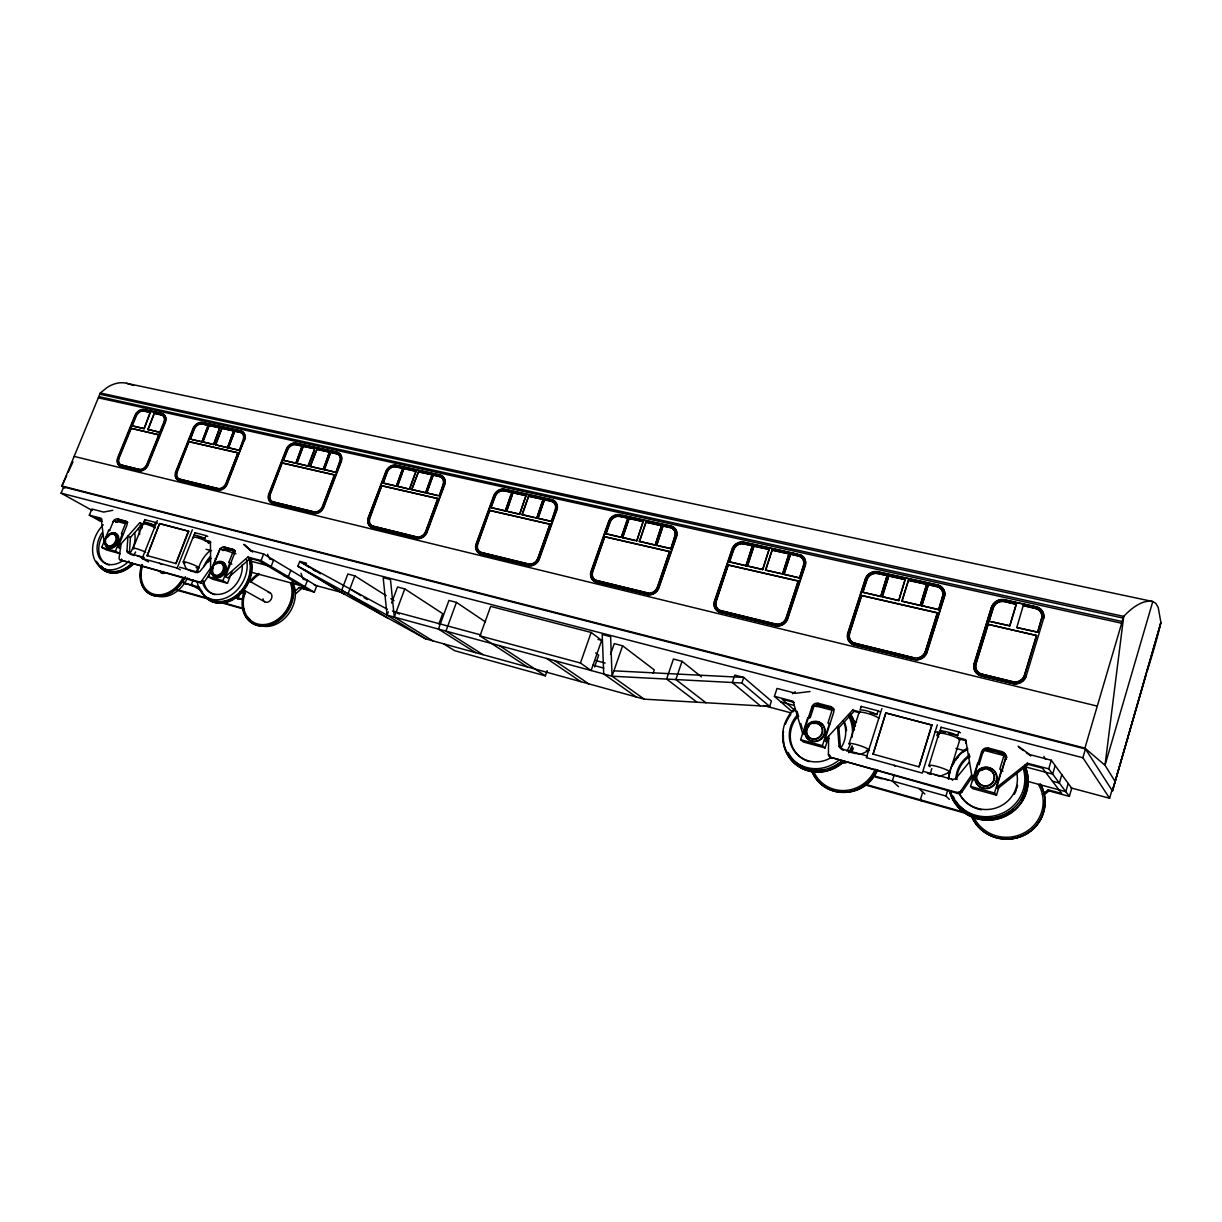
<?xml version="1.0" encoding="UTF-8"?>
<svg xmlns="http://www.w3.org/2000/svg" width="1222" height="1222" viewBox="0 0 1222 1222"><rect width="100%" height="100%" fill="white"/><g stroke="black" fill="none" stroke-linecap="round" stroke-linejoin="round"><path stroke-width="1.5" d="M973.292 779.101L972.788 776.138L961.897 792.1A3.483 3.376 -19.4 0 1 958.017 793.521L830.654 757.319A3.345 3.177 -45.6 0 1 828.409 754.28L828.669 736.072M144.242 557.507L128.661 553.23A3.941 2.963 -59.1 0 1 126.935 551.214L127.928 536.091L130.418 537.466L129.425 552.558A3.926 2.948 -59.1 0 0 130.342 554.162M121.131 543.759L119.099 557.721A2.658 2.001 -59.4 0 0 120.26 559.951L201.599 583.2A2.734 2.108 -59.2 0 0 204.273 581.978L211.07 572.217M1043.359 618.928L1043.649 617.645A11.135 10.25 -17.5 0 0 1037.111 606.952L1003.476 599.513A10.983 10.112 -20.6 0 0 991.882 606.081L973.812 664.585A10.998 10.295 -20.8 0 0 980.105 675.43L1013.97 683.862A11.135 10.418 -16.8 0 0 1025.808 677.309L1043.802 617.904A11.135 10.234 -17.5 0 0 1037.264 607.212L1003.644 599.788A10.983 10.112 -20.6 0 0 992.05 606.341M991.409 607.303L973.995 664.829A10.983 10.295 -20.8 0 0 980.288 675.659M915.079 659.59A10.708 9.99 -29.3 0 0 926.459 653.174L944.575 595.511A10.693 9.822 -27.4 0 0 938.542 585.17L876.648 571.499A10.463 9.547 -32.8 0 0 865.65 577.869L847.457 634.142A10.479 9.7 -35.6 0 0 853.124 644.513L915.278 659.834A10.708 9.99 -29.2 0 0 926.658 653.419L944.774 595.771A10.693 9.822 -27.4 0 0 938.725 585.445L937.305 584.819M1146.144 674.758L1112.417 790.909L1160.9 622.456L1158.242 607.594L1155.859 603.393L1152.789 601.53L126.523 383.265A98.524 45.581 -82.6 0 0 106.925 387.649L100.326 392.98L61.925 485.989L64.781 488.174M847.686 634.401L865.863 578.143A10.463 9.547 -32.8 0 1 876.861 571.774L935.64 584.681M720.522 612.497L719.162 611.886A10.02 9.012 -45.2 0 1 714.137 602.034L732.39 548.098A9.99 8.89 -42.1 0 1 742.762 541.926L800.211 554.834A10.173 9.165 -38.8 0 1 805.558 564.671L787.35 619.86A10.204 9.287 -42 0 1 776.627 626.076L720.262 612.237L776.382 625.817A10.204 9.287 -42 0 0 787.105 619.615L805.329 564.396A10.173 9.165 -38.8 0 0 799.967 554.559M714.412 602.278L732.65 548.373A9.99 8.89 -42.1 0 1 736.973 543.653M240.092 598.811L242.46 599.33M596.489 582.283L648.164 594.61A9.791 8.63 -48.5 0 0 658.307 588.592L676.56 535.618A9.745 8.523 -45.6 0 0 671.795 526.254L618.79 514.538A9.593 8.264 -47.5 0 0 608.968 520.526L590.7 572.308A9.623 8.371 -50.1 0 0 595.16 581.703L648.47 594.854A9.791 8.63 -48.4 0 0 658.582 588.836L676.835 535.893A9.745 8.523 -45.6 0 0 672.085 526.529L621.967 515.379M591.005 572.553L609.259 520.786A9.593 8.264 -47.5 0 1 615.628 515.241M1112.417 790.909L1160.9 622.456A130.846 10.387 -69.8 0 1 1147.504 670.053L1147.061 671.611M1070.946 787.9L1109.607 798.256L1111.959 790.191L1085.472 748.979L63.651 486.952L61.1 493.138L92.307 510.49M476.213 549.35A9.272 7.775 -52.9 0 0 480.139 553.872L529.37 565.862A9.425 8.019 -51.9 0 0 538.963 560.012L557.201 509.162A9.379 7.928 -49.6 0 0 552.97 500.21L503.388 489.044A9.241 7.699 -50.7 0 0 494.07 494.849L475.847 544.63A9.287 7.775 -52.9 0 0 479.803 553.612L529.05 565.603A9.425 8.019 -51.9 0 0 538.642 559.768L556.881 508.887A9.379 7.928 -49.6 0 0 552.65 499.935M100.326 392.98L1123.705 616.392L1105.009 765.262L1084.922 748.108L1123.705 616.392A130.617 43.702 -72.6 0 1 1152.789 601.53L1105.009 765.262L1114.846 781.057M1109.607 798.256L1082.891 757.747L1085.472 748.979M1061.826 774.702L1059.352 783.042L1052.371 781.179M1068.211 783.455L1065.783 791.657L1027.778 781.408M1042.381 794.392L1048.171 789.824L1049.026 790.909L1069.342 796.408L1071.74 788.282L1051.287 760.252L1029.841 754.631L1018.079 746.153M1069.342 796.408L1048.736 768.852L1051.287 760.252M1055.182 765.598L1052.661 774.106L1025.426 766.866M476.183 544.89L494.391 495.124A9.226 7.699 -50.7 0 1 500.47 489.747M981.969 674.162L1012.901 681.677A9.272 8.691 -16.9 0 0 1024.357 675.338L1036.47 635.394L988.002 624.32L1036.623 635.654L1024.525 675.567A9.272 8.676 -16.8 0 1 1013.069 681.922L981.969 674.162A9.165 8.569 -20.8 0 1 975.859 663.668L993.119 607.746A9.15 8.432 -20.6 0 1 1004.347 601.392L1016.383 604.294L1009.754 625.939L990.92 621.647M1037.646 632.293L1041.572 618.576A9.272 8.539 -17.5 0 0 1035.233 608.235L1023.242 605.577L1016.78 627.543L1037.646 632.293L1041.572 618.576M999.199 786.22L996.495 795.186L972.651 788.618L970.543 786.418L977.646 763.154L979.082 764.773L983.466 750.201L1003.919 755.593L999.825 769.112L1002.941 771.174M996.495 795.186L994.494 793.002L1001.582 769.57M1048.171 789.824L1061.719 793.475L1042.473 768.18L1028.237 764.407L997.671 788.602L996.633 787.457L1005.523 758.068A5.484 5.27 -13.4 0 0 1001.811 751.591L988.354 748.047A5.453 5.239 -16.1 0 0 981.602 751.744L972.712 780.904L965.701 739.677L956.734 737.324M1002.3 769.723L1005.859 757.961L1003.919 755.593M965.594 743.22L966.327 740.822L959.148 738.928M1009.754 625.939L1016.215 604.019M417.328 538.398A9.089 7.454 -54 0 0 426.417 532.731L444.609 483.805A9.043 7.378 -52.1 0 0 440.852 475.236L394.981 465.093A8.905 7.179 -52.8 0 0 386.121 470.73L367.99 518.663A8.951 7.24 -54.6 0 0 371.503 527.247L416.717 538.505L372.741 527.782M416.366 538.245L417.68 538.658A9.089 7.454 -54 0 0 426.768 532.991L444.961 484.065A9.043 7.378 -52.1 0 0 441.188 475.511L395.332 465.368A8.905 7.164 -52.8 0 0 386.488 471.005L385.678 471.738M982.152 674.407A9.15 8.569 -20.8 0 1 976.042 663.913L988.186 624.579M1016.383 604.294L1004.515 601.667A9.15 8.417 -20.6 0 0 993.287 608.006L989.209 621.265L1009.586 625.679M948.837 733.322L957.681 735.644L958.827 731.886L941.154 727.273A10.906 1.833 17.3 0 0 940.696 727.625M949.83 772.167L959.713 740.043M949.311 799.341L945.935 796.041L947.569 790.695M937.32 724.799L922.32 773.068L866.322 757.671L881.902 708.546M936.877 735.659L938.022 731.932L938.633 737.11M928.934 765.568L938.863 733.567M945.293 732.406L939.993 731.016L941.154 727.273M922.732 792.055L920.334 799.83L921.464 800.868M930.186 773.877L931.821 768.607M931.806 724.89L919.02 766.851L932.004 725.104L885.843 712.9L873.027 754.264L885.843 712.9M914.255 657.711A8.921 8.325 -29.3 0 0 925.268 651.494L937.442 612.757L861.632 595.404L849.397 633.256A8.722 8.08 -35.6 0 0 854.881 643.276L914.468 657.955L854.881 643.276M938.664 609.747L942.574 596.428A8.905 8.187 -27.4 0 0 936.739 586.423L928.384 584.574L921.709 605.669L938.664 609.747L942.574 596.428M926.016 649.982L937.442 612.757M921.907 605.929L928.384 584.574M870.171 712.732L876.922 714.503L878.099 710.837L861.204 706.423A10.57 1.772 17.8 0 0 860.868 706.805M920.242 605.547L926.704 584.208L908.481 580.175L901.805 601.132L920.242 605.547L926.704 584.208M849.061 743.801L859.035 712.594M861.204 706.423L860.044 710.074A10.57 1.757 17.8 0 1 867.162 710.99A10.57 1.757 17.8 0 1 876.922 714.503M898.72 600.644L905.181 579.442L888.806 575.822L882.116 596.642L898.72 600.644L905.181 579.442M902.004 601.392L908.481 580.175M809.972 691.53L795.598 693.286L777.024 688.429L774.427 696.326L793.002 701.229L802.946 734.498L811.912 706.835A5.132 4.812 -43.5 0 1 818.205 703.292L830.41 706.499A5.148 4.842 -42.3 0 1 833.618 712.579L824.651 740.425L826.072 741.647L827.126 738.348M829.982 723.867L827.92 723.027L832.045 710.226L813.501 705.323L809.376 718.047L807.803 717.635L800.639 739.677L803.434 741.998L825.079 747.956L827.813 739.463M880.711 596.535L887.172 575.455L877.427 573.301A8.722 7.943 -32.8 0 0 866.78 579.457L862.656 592.212L880.711 596.535L887.172 575.455M882.33 596.916L888.806 575.822M272.842 503.464L271.651 502.929A8.661 6.767 -55.7 0 1 268.519 494.696L286.559 448.489A8.615 6.706 -54.2 0 1 294.976 443.006L338.204 452.751A8.737 6.889 -53.7 0 1 341.549 460.954L323.463 508.092A8.783 6.95 -55.3 0 1 314.802 513.607L272.46 503.204L314.436 513.347A8.783 6.95 -55.3 0 0 323.082 507.848L341.182 460.694A8.737 6.889 -53.7 0 0 337.837 452.476M855.11 643.52A8.722 8.08 -35.6 0 1 849.626 633.5L861.632 595.404M862.869 592.471L866.994 579.732A8.707 7.943 -32.8 0 1 877.64 573.576L887.386 575.73M825.079 747.956L822.375 745.649L829.524 723.455M810.232 717.711L813.348 708.134L811.912 706.835M320.439 573.76L305.882 564.824L306.493 563.22L299.726 561.448L297.893 566.229L338.525 590.974L425.684 638.862L644.254 699.167L769.677 706.438L771.433 701.092L743.74 677.431L734.789 675.094L732.314 682.502L760.435 705.904M336.997 452.216L295.357 443.281A8.615 6.706 -54.2 0 0 286.926 448.749L268.916 494.956A8.661 6.767 -55.7 0 0 272.032 503.189M720.827 610.71L775.665 624.03A8.493 7.744 -42 0 0 786.036 618.011L798.287 580.924L728.236 564.9L715.955 601.163A8.34 7.5 -45.2 0 0 720.827 610.71L775.909 624.274A8.493 7.744 -42 0 0 780.14 624.167M799.555 578.052L803.434 565.282A8.478 7.638 -38.8 0 0 798.256 555.766L790.542 554.07L783.837 574.264L799.555 578.052L803.679 565.557A8.478 7.622 -38.8 0 0 798.501 556.041L798.256 555.766M781.163 623.785A8.493 7.744 -42 0 0 786.281 618.271L798.287 580.924M769.677 706.438L741.891 683.006L743.74 677.431L613.918 670.832M789 553.719L782.538 574.172L789 553.719L772.151 549.992L765.446 570.078L780.766 573.561M784.081 574.523L790.542 554.07M762.665 569.651L769.112 549.32L753.974 545.974L747.253 565.939L762.665 569.651L769.112 549.32M765.705 570.338L772.151 549.992M244.201 440.073L244.522 439.095A8.462 6.446 -54.8 0 0 241.544 431.198L201.431 422.338A8.34 6.278 -55.2 0 0 193.381 427.669L175.479 472.288A8.386 6.324 -56.5 0 0 178.259 480.2L218.295 489.946A8.508 6.507 -56.2 0 0 226.544 484.584L244.201 440.073L226.941 484.844A8.493 6.507 -56.2 0 1 218.692 490.205L178.656 480.445A8.386 6.324 -56.5 0 1 175.54 475.557M244.583 440.332L244.904 439.355A8.447 6.446 -54.8 0 0 241.925 431.473L201.813 422.613A8.34 6.278 -55.2 0 0 193.779 427.929L175.892 472.547A8.386 6.324 -56.5 0 0 175.647 473.556M746.016 565.847L752.462 545.638L743.45 543.637A8.325 7.408 -42.1 0 0 733.399 549.61L729.259 561.83L746.016 565.847L752.462 545.638M747.513 566.198L753.974 545.974M721.102 610.954A8.34 7.5 -45.2 0 1 716.229 601.423L728.236 564.9M729.534 562.105L733.658 549.885A8.325 7.408 -42.1 0 1 743.709 543.912L752.721 545.913M696.998 702.222L666.616 679.065L673.429 659.07L682.044 661.316L675.858 679.554L705.934 702.742M653.098 673.353L654.274 669.916L622.594 645.796L614.269 643.612L610.557 654.32M596.748 580.557L647.538 592.899A8.157 7.195 -48.5 0 0 657.344 587.064L669.61 551.489L604.707 536.641L592.426 571.453A8.019 6.965 -50.1 0 0 596.748 580.557L647.843 593.144A8.157 7.179 -48.4 0 0 648.79 593.312M674.788 536.489L670.939 548.754L674.788 536.489A8.126 7.103 -45.6 0 0 670.191 527.415L663.042 525.842L656.611 545.486L663.042 525.842M657.222 588.301A8.157 7.179 -48.4 0 0 657.635 587.324L669.61 551.489M121.177 466.514L120.016 466.025A8.218 6.064 -56.9 0 1 117.465 458.311L135.26 414.67A8.172 6.018 -55.7 0 1 143.066 409.446L162.954 414.029A8.218 6.095 -55.5 0 1 165.657 421.651L147.801 465.781A8.264 6.141 -56.8 0 1 139.888 471.005L120.749 466.269L139.476 470.76A8.264 6.141 -56.8 0 0 147.388 465.521L165.245 421.376A8.218 6.095 -55.5 0 0 162.557 413.754M655.175 545.165L661.606 525.521L645.995 522.069L639.289 541.346L655.175 545.165L661.606 525.521M644.254 699.167L612.054 676.209L622.594 645.796M601.667 640.328L591.127 670.527L580.435 663.027L479.986 635.898L490.679 606.372L591.158 632.461L601.667 640.328L597.986 639.366M643.184 521.443L636.754 540.964L643.184 521.443L629.147 518.327L622.426 537.497L634.997 540.567M594.564 666.937L598.673 655.129L595.633 652.915M639.58 541.606L645.995 522.069M161.808 413.525L143.478 409.721A8.172 6.018 -55.7 0 0 135.673 414.945L117.877 458.571A8.218 6.064 -56.9 0 0 120.443 466.269M627.421 520.037L621.326 537.451L627.741 518.021L619.386 516.173A7.989 6.889 -47.5 0 0 609.87 521.962L605.73 533.693L619.63 537.069M622.716 537.772L629.147 518.327M580.435 663.027L591.158 632.461M597.054 580.801A8.019 6.965 -50.1 0 1 592.731 571.713L604.707 536.641M606.036 533.968L610.175 522.237A7.989 6.889 -47.5 0 1 619.676 516.448L627.741 518.021M443.54 643.795L454.721 650.73L545.348 675.842L547.196 670.618M481.315 552.512L528.5 563.968A7.851 6.675 -51.9 0 0 537.772 558.317L550.037 524.131L489.717 510.338L477.481 543.821A7.729 6.477 -52.9 0 0 481.315 552.512L528.821 564.228A7.851 6.675 -51.9 0 0 538.092 558.576L550.037 524.131M551.122 501.066L551.428 501.341A7.806 6.599 -49.6 0 1 555.521 510.002L551.397 521.519L555.2 509.727A7.821 6.599 -49.6 0 0 551.122 501.066L544.477 499.584L537.756 518.22L549.732 521.137M543.148 499.294L536.764 518.189L543.148 499.294L528.652 496.086L521.931 514.615L533.785 517.502M538.077 518.479L544.477 499.584M526.025 495.506L519.64 514.279L526.025 495.506L512.98 492.619L506.595 511.315L512.98 492.619M522.268 514.874L528.652 496.086M505.297 511.01L511.682 492.329L503.907 490.618A7.699 6.416 -50.7 0 0 494.879 496.224L490.755 507.512L505.297 511.01L511.392 494.284M475.725 652.67L438.438 629.07L448.948 600.43L456.432 602.385L445.923 631.102L482.995 654.671M481.651 552.756A7.729 6.477 -52.9 0 1 477.817 544.065L489.717 510.338M491.091 507.787L495.216 496.499A7.699 6.416 -50.7 0 1 504.228 490.877L511.682 492.329M438.927 623.953L442.7 613.627L404.772 588.897L397.532 587.003L391.559 603.026M416.839 536.84A7.576 6.217 -54 0 0 425.653 531.356L437.873 498.484L381.722 485.638L369.533 517.853A7.469 6.034 -54.6 0 0 372.939 526.163L417.206 537.1L372.939 526.163M439.385 476.336L439.737 476.595A7.531 6.156 -52.1 0 1 443.372 484.89L439.248 495.964L443.021 484.615A7.531 6.156 -52.1 0 0 439.385 476.336L433.214 474.961L426.524 492.878L437.476 495.567M419.772 537.13A7.561 6.217 -54 0 0 426.004 531.601L437.873 498.484M432.741 640.817L394.294 617.079L404.772 588.897M410.561 489.243L425.638 492.863L431.977 474.686L418.474 471.692L411.783 489.533L418.474 471.692M426.249 491.244L431.717 476.595M426.86 493.153L433.214 474.961M425.684 638.862L387.053 615.124L388.291 611.81M409.339 488.968L416.03 471.157L403.886 468.469L397.196 486.203L409.706 489.243L397.196 486.203M410.363 487.456L416.03 471.157M381.356 614.513L341.686 590.241L347.827 574.019L354.823 575.852L348.071 593.739L387.603 617.935M384.762 483.561L396.34 486.188L402.664 468.194L395.439 466.605A7.424 5.973 -52.8 0 0 386.87 472.043L383.112 483.179L387.221 472.318A7.424 5.973 -52.8 0 1 395.791 466.865L403.031 468.469L397.013 484.416M397.562 486.478L403.886 468.469M385.373 473.769L368.311 517.609M373.306 526.422A7.454 6.034 -54.6 0 1 369.899 518.113L381.722 485.638M295.006 591.204L299.314 587.477L314.298 592.212L316.697 585.903L263.631 553.978L250.403 550.511L243.59 544.416M309.12 466.147L323.234 469.538L329.512 452.003L316.91 449.222L310.266 466.407L316.91 449.222M323.906 467.812L329.512 452.003M340.51 459.991A7.271 5.743 -53.7 0 1 340.052 461.763L335.943 472.44L324.013 469.538L330.673 452.262L336.814 453.805A7.271 5.743 -53.7 0 1 340.403 457.425M324.38 469.798L330.673 452.262M290.805 570.323L288.316 576.769L283.962 575.608M273.01 501.891L314.023 511.85A7.317 5.789 -55.3 0 0 322.394 506.519L334.553 474.839L282.114 462.848L269.986 493.917A7.21 5.636 -55.7 0 0 273.01 501.891L314.39 512.11A7.317 5.789 -55.3 0 0 322.761 506.779L334.553 474.839M335.943 472.44L339.67 461.488A7.286 5.743 -53.7 0 0 336.447 453.545M307.975 465.888L314.619 448.703L303.27 446.198L296.625 463.306L308.356 466.147L296.625 463.306M309.013 464.436L314.329 450.704M237.755 599.162L239.115 595.694M295.877 463.306L302.14 445.954L295.373 444.457A7.179 5.575 -54.2 0 0 287.216 449.742L283.122 460.22L295.877 463.306L302.14 445.954M297.007 463.566L303.27 446.198M314.298 592.212L261.065 560.577L263.631 553.978M299.314 587.477L307.868 589.798L258.972 560.791L250.174 558.454L227.857 577.96L225.474 576.616L234.319 554.009A4.262 3.315 -58.1 0 0 232.592 549.228L224.252 547.028A4.246 3.284 -58.1 0 0 219.486 550.083L211.314 570.903M235.938 553.795L220.25 548.693L208.076 576.662L212.674 579.213L227.46 583.291L231.92 571.865M273.407 502.15A7.21 5.636 -55.7 0 1 270.383 494.177L282.114 462.848M283.504 460.495L287.598 450.017A7.179 5.575 -54.2 0 1 295.755 444.716L302.521 446.213M231.875 564.167L228.85 562.426L232.928 552.038M227.46 583.291L222.893 580.74L229.95 562.716L228.85 562.426M179.573 479.177L217.944 488.51A7.088 5.423 -56.2 0 0 225.917 483.316L238 452.751L188.906 441.524L176.885 471.524A6.981 5.27 -56.5 0 0 179.573 479.177L218.341 488.754A7.072 5.423 -56.2 0 0 226.314 483.576L238 452.751M239.405 450.444L243.086 439.874A7.042 5.377 -54.8 0 0 240.215 432.237L234.807 431.045L228.193 447.71L239.405 450.444L243.484 440.134A7.042 5.377 -54.8 0 0 243.957 438.423M197.49 536.58L204.838 538.505L205.983 535.587A8.508 1.161 21.1 0 1 207.771 536.443M193.244 579.717L191.182 584.941L200.103 589.752M195.994 572.751L198.056 567.527M146.777 555.475L175.937 563.571L188.753 531.28L159.578 523.535L147.19 555.705L159.578 523.535M180.306 569.819L177.144 568.093L192.358 529.752M227.521 447.726L233.738 430.801L221.93 428.189L215.316 444.777L227.521 447.726L233.738 430.801M183.315 561.815L193.152 537.008M205.983 535.587L194.955 532.716L193.809 535.618A8.508 1.146 21.1 0 1 196.925 535.648A8.508 1.146 21.1 0 1 204.838 538.505M228.59 447.985L234.807 431.045M219.792 427.715L213.59 444.564L219.792 427.715L209.161 425.363L202.562 441.875L211.818 444.151M215.714 445.052L221.93 428.189M188.356 531.035L175.937 563.571M148.58 561.937L142.149 558.469L157.317 520.648M208.504 425.393L202.165 424.003A6.95 5.224 -55.2 0 0 194.374 429.151L190.327 439.263L193.977 428.876A6.95 5.224 -55.2 0 1 201.767 423.728L208.504 425.393L201.905 441.906L191.976 439.63M179.97 479.436A6.981 5.27 -56.5 0 1 177.282 471.784L188.906 441.524M201.905 441.906L208.107 425.134M202.959 442.135L209.161 425.363M133.167 548.159L142.959 523.826M155.454 522.42L144.822 519.655L143.677 522.481A8.401 1.1 21.3 0 1 146.533 522.481A8.401 1.1 21.3 0 1 154.308 525.277L155.454 522.42A8.401 1.115 21.3 0 1 157.256 523.26M130.769 428.235L159.227 434.91L130.769 428.235L118.809 457.563A6.843 5.056 -56.9 0 0 121.299 465.017L139.155 469.37A6.889 5.117 -56.8 0 0 146.823 464.299L163.87 422.14A6.858 5.071 -55.5 0 0 161.273 414.762L154.339 413.219L147.77 429.396L160.235 432.405L147.77 429.396M121.299 465.017L139.568 469.615A6.889 5.117 -56.8 0 0 147.236 464.559L164.283 422.4A6.843 5.071 -55.5 0 0 161.671 415.037L161.273 414.762M109.69 530.485L108.682 530.211L101.716 547.395L115.433 551.183L122.414 533.892L123.254 534.35M120.535 548.586L118.045 547.242L126.798 525.552A4.094 3.055 -58.5 0 0 125.301 521L117.587 518.968A4.094 3.04 -58.5 0 0 113.066 521.931M144.12 428.739L150.26 412.333L143.386 410.806A6.813 5.01 -55.7 0 0 135.825 415.862L131.777 425.76L144.12 428.739L150.26 412.333M148.183 429.655L154.339 413.219M122.414 533.892L121.406 533.632L125.438 523.658L113.707 520.557L109.522 530.669L108.682 530.211M100.189 521.152L89.328 515.165L91.849 508.994L103.656 512.079L112.745 510.322M121.711 465.277A6.843 5.056 -56.9 0 1 119.221 457.822L131.182 428.494M132.19 426.02L136.222 416.122A6.813 5.01 -55.7 0 1 143.784 411.066L150.673 412.593M66.675 475.633L61.925 485.989L1084.922 748.108M68.249 472.196L72.984 461.84M830.654 757.319L956.887 792.391A3.483 3.391 -19.8 0 0 960.782 790.97L971.689 774.947M120.26 559.951L199.186 581.886A2.734 2.108 -59.2 0 0 201.859 580.649L210.627 568.093M210.551 558.271L200.057 571.239A4.033 3.116 -58.9 0 1 197.093 572.018L179.665 567.222M923.557 771.433L951.541 779.117A5.148 4.98 -22 0 0 955.986 778.322L969.474 761.917M118.045 547.242L139.629 522.909L143.31 523.887M130.418 537.466L142.088 524.314L139.629 522.909M824.651 740.425L852.712 710.028L859.891 711.907M826.072 741.647L829.066 738.394M842.202 749.697A4.934 4.705 -42.9 0 1 840.461 747.513L838.888 727.747L854.056 711.326L859.417 712.732M225.474 576.616L247.837 557.079L261.065 560.577M295.724 593.693L301.437 588.744M996.633 787.457L1027.274 763.185L1048.736 768.852M1043.252 795.461L1049.026 790.909M792.406 693.745L795.232 691.774M861.571 753.959L868.918 750.507M939.565 776.474L949.357 772.457M933.883 774.427L939.611 776.245M297.893 566.229L387.053 615.124L612.054 676.209L741.891 683.006M551.672 499.645L503.708 489.319A9.226 7.699 -50.7 0 0 501.555 489.457M797.233 554.101L743.022 542.201A9.99 8.89 -42.1 0 0 741.8 542.186M981.572 676.072L1013.802 683.633A11.135 10.433 -16.9 0 0 1025.655 677.064L1026.297 676.056M99.822 394.187L1123.201 618.103M98.814 396.615L1122.193 621.524M98.325 397.822L1121.689 623.235M154.736 413.494L161.671 415.037M209.558 425.638L220.189 427.99M222.312 428.464L234.12 431.076M235.204 431.305L240.597 432.512A7.042 5.377 -54.8 0 1 243.911 435.979M303.652 446.473L314.619 448.703M317.277 449.482L329.894 452.277M331.04 452.537L336.814 453.805M404.238 468.744L416.381 471.432M418.825 471.967L431.977 474.686M433.55 475.236L439.737 476.595M513.301 492.894L526.346 495.781M528.973 496.361L543.469 499.569M544.798 499.859L551.428 501.341M629.437 518.602L643.475 521.718M646.285 522.344L661.896 525.796M663.317 526.117L670.466 527.69A8.126 7.103 -45.6 0 1 675.338 535.771M754.234 546.234L769.371 549.595M772.411 550.267L789.244 553.994M790.787 554.33L798.501 556.041M889.005 576.081L905.395 579.717M908.679 580.45L926.902 584.483M928.567 584.849L936.923 586.697A8.905 8.172 -27.4 0 1 943.033 595.618M1041.724 618.851A9.272 8.523 -17.5 0 0 1035.385 608.495L1023.242 605.577M131.777 425.76L143.707 428.464M189.914 439.003L201.508 441.631M202.562 441.875L213.193 444.289M215.316 444.777L227.124 447.466M228.193 447.71L239.023 450.185M283.122 460.22L295.495 463.046M310.266 466.407L322.868 469.279M324.013 469.538L335.576 472.166M382.746 482.919L395.989 485.928M411.783 489.533L425.287 492.603M426.524 492.878L438.897 495.704M490.755 507.512L504.976 510.75M506.275 511.04L519.319 514.019M521.931 514.615L536.443 517.914M537.756 518.22L551.076 521.244M605.73 533.693L621.02 537.176M622.426 537.497L636.463 540.689M639.289 541.346L654.885 544.89M656.321 545.226L670.649 548.479M729.259 561.83L745.756 565.587M747.253 565.939L762.406 569.376M765.446 570.078L782.294 573.912M783.837 574.264L799.31 577.792M862.656 592.212L880.497 596.275M882.116 596.642L898.506 600.384M901.805 601.132L920.044 605.287M921.709 605.669L938.465 609.488M1037.493 632.034L1016.78 627.543M508.23 511.682L519.64 514.279M536.764 518.189L535.114 517.609M658.398 545.898L670.939 548.754M189.303 441.799L238.382 453.026M282.481 463.107L334.92 475.114M382.089 485.898L438.224 498.744M490.053 510.597L550.358 524.406M604.997 536.901L669.9 551.748M728.495 565.16L798.516 581.183M861.846 595.664L937.641 613.016M847.549 636.998A10.479 9.7 -35.6 0 0 853.353 644.758L913.796 659.361M74.145 456.417L1097.28 706.117M61.1 493.138L1082.891 757.747M159.975 523.764L188.753 531.28M886.057 713.113L932.004 725.104M145.449 522.955L154.308 525.277M205.052 540.078L210.428 541.483L210.658 572.568M935.197 731.673L940.589 733.093M205.342 540.918L210.719 542.339M269.237 558.836L273.636 559.997L271.101 566.534L250.159 560.974M117.587 518.968L127.775 522.39L125.301 521M224.252 547.028L234.945 550.618A4.246 3.299 -58.1 0 1 235.357 550.755M818.205 703.292L819.611 704.59L831.785 707.798A5.132 4.842 -42.2 0 1 833.969 709.066M988.354 748.047L989.408 749.3L1002.819 752.828A5.468 5.255 -13.1 0 1 1006.378 755.914M89.328 515.165L101.136 518.281L104.313 543.5M102.052 519.258L95.759 517.593L102.434 521.275M794.468 702.528L782.08 699.244L795.262 710.73M206.075 549.274L211.589 550.74M780.904 701.932L794.346 705.506M852.956 721.072L856.622 722.034M955.909 748.399L965.059 750.827M314.253 585.109L341.87 592.502M595.939 660.598L605.15 663.072M763.475 705.506L791.092 712.9M977.646 763.154L979.372 763.628M251.976 572.415L305.011 586.697L307.455 580.343L303.132 579.182L300.979 573.24M392.522 611.122L480.689 634.89M592.884 665.15L603.775 668.098M872.813 754.066L919.02 766.851M838.888 727.747L837.513 726.494L839.071 746.306A4.949 4.705 -43 0 0 842.126 749.086L867.208 755.975M131.151 554.559L134.573 555.506M190.571 570.888L195.932 572.37M848.603 751.698L855.415 753.562M927.483 773.358L931.042 774.336M142.149 558.469L177.144 568.093M208.076 576.662L222.893 580.74M800.639 739.677L822.375 745.649M970.543 786.418L994.494 793.002M199.69 587.324L183.529 582.757L192.205 585.781M234.838 597.115L241.528 598.979M873.73 775.802L945.935 796.041M236.778 598.261L240.383 599.269M875.12 776.932L882.223 778.918M177.251 589.691L207.969 598.368M222.251 602.415L243.514 608.434M864.794 784.127L965.288 812.538M208.412 599.07L177.74 590.394A2.536 1.955 -59.7 0 1 176.778 589.615M217.409 601.621L243.972 609.136M864.26 784.677L966.342 813.562M126.523 383.265L133.534 385.465M193.962 585.75L191.564 585.078L192.358 585.628M888.593 780.14L884.01 779.071M101.716 547.395L106.528 549.961L120.23 553.734L115.433 551.183M159.166 570.766L161.625 572.079M126.935 551.214L129.425 552.558M159.532 563.25L161.686 564.427M387.282 609.259L299.726 561.448L309.456 567.436M199.186 581.886L201.599 583.2M201.859 580.649L204.273 581.978M113.707 520.557L116.884 522.329M243.652 590.012L264.624 601.759M247.883 580.144L270.352 592.96M215.118 558.744L215.912 559.202M229.95 562.716L230.729 563.174M220.25 548.693L223.29 550.45M247.837 557.079L250.174 558.454M232.592 549.228L234.945 550.618M250.403 550.511L252.725 551.901L244.568 544.6M304.049 569.605L344.543 594.289M190.769 570.689L186.431 569.131L183.315 562.105M312.695 569.421L315.948 571.422M349.904 588.851L360.948 595.679M364.11 597.634L367.272 599.574M396.142 612.1L399.334 614.086M354.823 575.852L386.183 595.71M390.887 598.688L394.034 600.674M479.986 635.898L527.415 666.937M499.37 645.613L545.348 675.842M456.432 602.385L485.363 621.876M546.677 658.459L580.878 681.677M554.712 660.644L588.668 683.831M854.865 753.088L860.089 754.402M636.204 696.937L603.729 673.948L602.202 634.493L610.618 636.677L612.054 676.209M1019.056 747.421L1023.456 750.598M1026.388 752.706L1030.788 755.883L1029.841 754.631M682.044 661.316L701.397 676.866M828.409 754.28L829.814 755.471M774.427 696.326L791.978 711.525M839.071 746.306L840.461 747.513M842.126 749.086L843.501 750.293M898.521 786.647L892.304 781.041L893.954 775.787L892.64 774.534M619.86 514.691L619.08 514.813A9.593 8.264 -47.5 0 0 616.774 514.951M894.092 765.308L895.207 766.347M918.913 788.496L924.84 794.04M830.41 706.499L831.785 707.798M852.712 710.028L854.056 711.326M956.887 792.391L958.017 793.521M960.782 790.97L961.897 792.1M951.541 779.117L952.686 780.293M955.986 778.322L957.116 779.499M981.602 751.744L982.671 752.981A5.438 5.224 -15.8 0 1 989.408 749.3M1005.523 758.068L1006.531 759.305M1001.811 751.591L1002.819 752.828M925.268 651.494L925.466 651.738A8.921 8.31 -29.2 0 1 917.875 658.108M1027.274 763.185L1028.237 764.407M1043.909 756.372L1045.574 759.32M267.618 554.269L268.703 557.308M797.08 711.265L798.653 716.504M800.731 723.485L802.304 728.74M136.788 555.582L141.202 557.247M969 753.882L969.626 757.579M387.053 615.124L383.173 577.685L390.475 579.579L394.294 617.079M719.422 612.146A10.02 9.012 -45.2 0 1 714.366 605.975M714.213 604.768A10.02 9.012 -45.2 0 1 714.228 603.531M738.119 543.072A9.99 8.89 -42.1 0 1 740.563 542.324M476 548.281A9.272 7.775 -52.9 0 1 475.984 546.035M595.465 581.947A9.623 8.371 -50.1 0 1 590.898 576.097M590.776 574.936A9.623 8.371 -50.1 0 1 590.822 573.744M371.87 527.507A8.951 7.24 -54.6 0 1 368.357 518.907M656.703 589.218A8.157 7.179 -48.4 0 1 653.678 592.166M652.747 592.639A8.157 7.179 -48.4 0 1 650.776 593.235M939.122 734.132A10.922 1.802 17.4 0 1 949.738 735.033A10.922 1.802 17.4 0 1 959.224 740.379M939.993 731.016A10.922 1.818 17.3 0 1 947.676 732.054A10.922 1.818 17.3 0 1 957.681 735.644M958.827 731.886A10.906 1.833 17.3 0 1 960.4 732.772M976.745 772.64A10.952 10.586 -14 0 1 995.182 772.044A10.952 10.586 -14 0 1 987.666 788.496A10.952 10.586 -14 0 1 975.584 775.176M878.099 710.837A10.57 1.772 17.8 0 1 879.687 711.723M859.387 713.174A10.57 1.741 17.8 0 1 866.49 713.144A10.57 1.741 17.8 0 1 878.847 718.292M849.443 744.351A10.601 1.558 18 0 1 854.82 744.137A10.601 1.558 18 0 1 867.406 748.658A10.601 1.558 18 0 1 866.306 750.415M813.058 723.516A8.264 7.806 -45.5 0 1 822.666 731.963A8.264 7.806 -45.5 0 1 810.919 738.577A8.264 7.806 -45.5 0 1 809.361 725.593M818.175 721.912A10.295 9.73 -45.5 0 1 822.666 737.691A10.295 9.73 -45.5 0 1 806.123 736.591M805.267 734.178A10.295 9.73 -45.5 0 1 808.399 724.524M810.553 722.935A10.295 9.73 -45.5 0 1 813.012 721.927M988.262 769.524A8.798 8.493 -14.1 0 1 994.509 778.551A8.798 8.493 -14.1 0 1 986.307 786.22A8.798 8.493 -14.1 0 1 977.249 779.835M977.371 775.435A8.798 8.493 -14.1 0 1 978.303 773.389M981.587 770.318A8.798 8.493 -14.1 0 1 983.725 769.478M813.913 706.927A5.117 4.812 -43.4 0 1 819.611 704.59M879.809 771.388A10.082 1.39 17.9 0 1 878.542 770.257M930.156 766.805A10.952 1.619 17.6 0 1 932.951 765.522A10.952 1.619 17.6 0 1 946.408 769.784A10.952 1.619 17.6 0 1 948.196 772.503M832.06 758.495A3.33 3.177 -45.5 0 1 829.83 755.822M1044.398 800.273A36.293 35.163 -5.8 0 1 1007.142 838.796M1003.338 838.506A36.293 35.163 -5.8 0 1 999.565 837.834M1040.09 783.684A38.172 36.981 -6.4 0 1 1022.906 835.42A38.172 36.981 -6.4 0 1 971.093 815.303M1038.532 784.524A36.431 35.285 -6.4 0 1 1024.25 832.824A36.431 35.285 -6.4 0 1 974.667 818.862M1041.068 785.364A38.157 36.965 -6.3 0 1 1022.356 835.985A38.157 36.965 -6.3 0 1 971.322 815.548M1025.182 766.591A39.868 38.554 -13.2 0 1 1000.008 818.022A39.868 38.554 -13.2 0 1 949.387 790.603M948.471 779.01A39.868 38.554 -13.2 0 1 949.586 772.396M951.831 766.087A39.868 38.554 -13.2 0 1 967.519 748.628M1024.723 765.308A39.852 38.524 -13.1 0 1 1001.078 818.007A39.852 38.524 -13.1 0 1 949.647 790.863M948.898 777.62A39.852 38.524 -13.1 0 1 949.845 772.671M952.839 764.835A39.852 38.524 -13.1 0 1 954.504 761.902M955.421 760.496A39.852 38.524 -13.1 0 1 958.583 756.494M963.532 751.836A39.852 38.524 -13.1 0 1 967.763 748.903M1023.471 767.263A38.05 36.782 -13.2 0 1 1004.774 814.188A38.05 36.782 -13.2 0 1 955.39 800.456M954.596 799.081A38.05 36.782 -13.2 0 1 953.175 796.225M1023.685 767.538A38.019 36.767 -13.1 0 1 1020.767 800.303M1013.237 809.04A38.019 36.767 -13.1 0 1 998.603 816.892M996.999 817.319A38.019 36.767 -13.1 0 1 978.837 817.35M977.249 816.938A38.019 36.767 -13.1 0 1 968.206 813.073M962.921 809.269A38.019 36.767 -13.1 0 1 960.568 807.055M1016.841 773.572A30.84 29.802 -13.7 0 1 996.877 807.666A30.84 29.802 -13.7 0 1 959.453 794.132M955.848 779.208A30.84 29.802 -13.7 0 1 969.107 755.379M984 749.957A30.84 29.802 -13.7 0 1 1006.409 756.494M1017.559 785.318A30.779 29.756 -13.5 0 1 1016.811 788.389M1016.322 789.886A30.779 29.756 -13.5 0 1 1014.352 794.239M981.48 809.804A30.779 29.756 -13.5 0 1 958.842 792.085M956.689 778.445A30.779 29.756 -13.5 0 1 969.84 756.189M987.895 750.644A30.779 29.756 -13.5 0 1 1007.065 757.319M1023.7 770.257A38.172 36.889 -13.7 0 1 997.228 815.12A38.172 36.889 -13.7 0 1 950.502 791.719M948.654 779.147A38.172 36.889 -13.7 0 1 966.984 748.444M875.258 769.173A34.247 32.704 -44.1 0 1 843.669 790.558A34.247 32.704 -44.1 0 1 813.226 770.318M877.182 770.883A34.124 32.612 -44 0 1 837.712 791.367M877.045 770.013A35.881 34.262 -44.1 0 1 843.944 792.421A35.881 34.262 -44.1 0 1 812.05 771.204M847.136 762.253A6.278 6.003 -44.1 0 1 840.98 762.223M876.754 769.768A35.896 34.277 -44.1 0 1 843.638 792.192A35.896 34.277 -44.1 0 1 811.729 770.945M843.379 720.965A29.007 27.419 -45.4 0 1 841.118 747.757M830.135 758.159A29.007 27.419 -45.4 0 1 794.697 751.561A29.007 27.419 -45.4 0 1 797.34 715.084M815.211 705.705A29.007 27.419 -45.4 0 1 832.747 709.081M849.977 713.617A37.515 35.484 -45.3 0 1 855.171 725.639M852.452 749.285A37.515 35.484 -45.3 0 1 850.924 752.217M843.806 761.26A37.515 35.484 -45.3 0 1 801.892 768.317A37.515 35.484 -45.3 0 1 783.501 731.398M785.395 724.31A37.515 35.484 -45.3 0 1 790.817 714.458M792.879 711.937A37.515 35.484 -45.3 0 1 795.125 709.615M848.572 714.61A35.789 33.849 -45.3 0 1 854.102 729.656M851.994 746.031A35.789 33.849 -45.3 0 1 848.648 752.767M841.271 761.306A35.789 33.849 -45.3 0 1 788.251 752.523M848.618 715.955A35.912 33.941 -45.4 0 1 852.101 737.187M850.207 744.412A35.912 33.941 -45.4 0 1 846.846 751.163M839.422 759.748A35.912 33.941 -45.4 0 1 790.955 757.808A35.912 33.941 -45.4 0 1 794.269 709.081M844.28 721.805A28.961 27.388 -45.4 0 1 846.525 730.634M809.438 761.673A28.961 27.388 -45.4 0 1 798.317 715.924M816.159 706.56A28.961 27.388 -45.4 0 1 833.664 709.951M850.283 713.908A37.5 35.469 -45.3 0 1 855.476 725.929M853.414 748.047A37.5 35.469 -45.3 0 1 851.23 752.492M844.112 761.535A37.5 35.469 -45.3 0 1 808.277 770.883A37.5 35.469 -45.3 0 1 784.066 744.84M783.745 743.007A37.5 35.469 -45.3 0 1 783.424 735.461M850.726 717.956A35.774 33.834 -45.3 0 1 853.384 724.615M853.827 726.372A35.774 33.834 -45.3 0 1 854.407 729.946M852.314 746.306A35.774 33.834 -45.3 0 1 849.916 751.423M840.11 762.772A35.774 33.834 -45.3 0 1 830.273 768.241M824.911 769.768A35.774 33.834 -45.3 0 1 810.369 769.661M808.628 769.218A35.774 33.834 -45.3 0 1 800.456 765.644M220.281 561.662A8.523 6.614 -58.7 0 1 226.192 567.986A8.523 6.614 -58.7 0 1 220.189 577.166A8.523 6.614 -58.7 0 1 212.231 574.004M211.834 572.11A8.523 6.614 -58.7 0 1 211.941 570.032M214.919 564.259A8.523 6.614 -58.7 0 1 218.417 562.028M133.824 548.953A8.432 0.978 21.1 0 1 136.054 548.556A8.432 0.978 21.1 0 1 145.662 552.176M143.585 524.666A8.401 1.1 21.3 0 1 145.861 524.146A8.401 1.1 21.3 0 1 155.438 527.782M145.403 520.16A8.401 1.115 21.3 0 1 144.822 519.655M111.691 533.327A8.218 6.125 -59 0 1 118.626 537.069A8.218 6.125 -59 0 1 114.685 546.769A8.218 6.125 -59 0 1 106.406 546.371M105.642 544.829A8.218 6.125 -59 0 1 105.459 541.041M107.047 537.145A8.218 6.125 -59 0 1 109.965 534.182M111.141 534.426A6.599 4.919 -59 0 1 116.793 537.924A6.599 4.919 -59 0 1 112.638 545.806A6.599 4.919 -59 0 1 106.283 543.668M107.399 537.497A6.599 4.919 -59 0 1 109.751 535.114M219.441 562.899A6.843 5.316 -58.7 0 1 223.244 571.591A6.843 5.316 -58.7 0 1 213.636 574.126M212.964 572.828A6.843 5.316 -58.7 0 1 213.193 567.955M216.462 563.907A6.843 5.316 -58.7 0 1 217.928 563.205M193.672 537.817A8.508 1.146 21.1 0 1 201.111 538.948A8.508 1.146 21.1 0 1 208.336 543.393M195.489 533.235A8.508 1.161 21.1 0 1 194.955 532.716M198.575 568.138A8.539 1.023 21 0 1 196.055 567.619M184.904 563.22A8.539 1.023 21 0 1 188.203 562.792A8.539 1.023 21 0 1 199.155 567.787M239.711 591.922A8.126 0.932 20.7 0 1 245.393 593.861M185.805 583.994A3.758 2.887 -59.4 0 1 185.194 583.719M184.858 583.444A3.758 2.887 -59.4 0 1 184.11 582.039M116.044 522.374A4.078 3.04 -58.6 0 1 120.061 520.358M222.373 550.48A4.231 3.284 -58.1 0 1 226.62 548.418M122.765 561.28A2.658 2.001 -59.4 0 1 121.711 560.272M121.589 559.813A2.658 2.001 -59.4 0 1 121.604 559.05M189.211 579.121A8.019 0.901 20.9 0 1 188.234 578.541M138.468 528.179A28.671 21.4 -59.1 0 1 139.644 534.533M135.596 551.977A28.671 21.4 -59.1 0 1 133.672 555.231M128.967 561.051A28.671 21.4 -59.1 0 1 96.416 562.868A28.671 21.4 -59.1 0 1 103.244 524.834M139.827 525.888A28.595 21.385 -59.1 0 1 141.187 528.576M132.281 562.823A28.595 21.385 -59.1 0 1 100.861 565.969M131.533 564.381A28.58 21.37 -59.1 0 1 121.192 570.659M119.664 571.132A28.58 21.37 -59.1 0 1 115.051 571.865M107.475 570.613A28.58 21.37 -59.1 0 1 101.426 566.26M140.82 524.986A29.97 22.408 -59.1 0 1 142.241 527.797M132.908 563.709A29.97 22.408 -59.1 0 1 96.538 561.28M133.473 563.999A29.954 22.408 -59.1 0 1 97.76 563.037M134.588 532.624A23.157 17.291 -59.1 0 1 130.265 552.833M121.956 561.219A23.157 17.291 -59.1 0 1 100.143 558.973A23.157 17.291 -59.1 0 1 101.945 532.899M116.625 521.672A23.157 17.291 -59.1 0 1 127.409 522.68M109.064 564.992A23.126 17.276 -59.1 0 1 102.816 535.083M121.558 522.069A23.126 17.276 -59.1 0 1 126.233 522.512M268.244 592.38A5.239 4.155 -59 0 1 271.269 599.116A5.239 4.155 -59 0 1 263.83 600.995M263.295 600.002A5.239 4.155 -59 0 1 263.036 598.811M165.214 572.736A5.056 3.865 -59.3 0 1 159.883 571.254M185.362 576.723A28.916 22.042 -59.3 0 1 145.357 590.195M144.456 589.035A28.916 22.042 -59.3 0 1 140.988 570.109M141.34 568.337A28.916 22.042 -59.3 0 1 142.363 564.793M187.44 578.021A27.51 21.003 -59.3 0 1 157.348 596.061M181.773 581.153A27.587 21.018 -59.3 0 1 177.236 586.743M183.071 577.716A27.602 21.034 -59.3 0 1 153.85 594.213A27.602 21.034 -59.3 0 1 142.302 566.382M184.003 578.159A28.916 22.042 -59.3 0 1 152.674 595.236A28.916 22.042 -59.3 0 1 141.828 564.518M248.769 558.347A29.664 23.096 -58.8 0 1 239.481 592.563A29.664 23.096 -58.8 0 1 208.901 598.261M249.303 558.668A29.649 23.096 -58.8 0 1 250.449 572.568M250.098 574.416A29.649 23.096 -58.8 0 1 227.704 600.644M226.055 601.132A29.649 23.096 -58.8 0 1 221.136 601.866M219.548 601.866A29.649 23.096 -58.8 0 1 214.919 601.132M242.231 564.808A24.028 18.681 -58.7 0 1 226.299 592.319A24.028 18.681 -58.7 0 1 202.913 583.734M203.769 566.672A24.028 18.681 -58.7 0 1 210.52 556.331M225.581 549.014A24.028 18.681 -58.7 0 1 235.067 551.504M214.843 594.702A23.997 18.666 -58.7 0 1 203.646 581.092M208.214 562.044A23.997 18.666 -58.7 0 1 211.055 558.347M223.657 550.45A23.997 18.666 -58.7 0 1 235.235 551.596M246.584 559.752A29.74 23.126 -58.7 0 1 226.559 597.634A29.74 23.126 -58.7 0 1 197.261 581.672M197.445 572.751A29.74 23.126 -58.7 0 1 210.612 550.206M249.914 557.629A31.085 24.211 -58.8 0 1 234.105 598.383A31.085 24.211 -58.8 0 1 200.5 589.05M250.434 557.95A31.085 24.196 -58.8 0 1 235.434 598.169A31.085 24.196 -58.8 0 1 201.661 590.944M292.47 582.054A28.503 22.622 -59 0 1 288.697 613.688A28.503 22.622 -59 0 1 260.714 625.74M290.439 582.94A28.595 22.653 -59 0 1 266.732 624.243A28.595 22.653 -59 0 1 245.53 591.28M251.075 581.718A28.595 22.653 -59 0 1 259.125 574.508M289.583 605.532A28.58 22.653 -59 0 1 287.857 608.907M279.426 618.76A28.58 22.653 -59 0 1 276.493 620.837M250.113 619.722A28.58 22.653 -59 0 1 248.127 617.446M291.539 582.252A29.97 23.737 -59 0 1 266.702 625.542A29.97 23.737 -59 0 1 244.476 590.99M249.823 581.58A29.97 23.737 -59 0 1 258.713 573.408M292.043 582.543A29.954 23.737 -59 0 1 273.804 623.648A29.954 23.737 -59 0 1 242.704 605.898M242.995 598.612A29.954 23.737 -59 0 1 244.996 591.28M250.327 581.871A29.954 23.737 -59 0 1 257.689 574.737M815.96 738.684A8.279 7.806 -45.5 0 0 820.283 725.196A8.279 7.806 -45.5 0 0 806.642 728.862A8.279 7.806 -45.5 0 0 815.96 738.684M982.992 785.593A8.798 8.508 -14.2 0 0 994.005 775.237A8.798 8.508 -14.2 0 0 979.418 771.311A8.798 8.508 -14.2 0 0 982.992 785.593M980.09 786.876A10.967 10.586 -14.1 0 0 996.724 777.818A10.967 10.586 -14.1 0 0 980.548 768.501A10.967 10.586 -14.1 0 0 980.09 786.876M816.8 740.96A10.311 9.73 -45.5 0 0 822.177 724.172A10.311 9.73 -45.5 0 0 805.191 728.724A10.311 9.73 -45.5 0 0 816.8 740.96M113.539 546.814A8.218 6.125 -59 0 0 115.922 533.449A8.218 6.125 -59 0 0 104.832 540.72A8.218 6.125 -59 0 0 113.539 546.814M219.639 574.432A6.858 5.316 -58.7 0 0 221.442 563.235A6.858 5.316 -58.7 0 0 212.017 569.253A6.858 5.316 -58.7 0 0 219.639 574.432M220.831 576.173A8.539 6.629 -58.7 0 0 223.046 562.227A8.539 6.629 -58.7 0 0 211.33 569.727A8.539 6.629 -58.7 0 0 220.831 576.173M112.378 545.134A6.599 4.919 -59 0 0 114.303 534.411A6.599 4.919 -59 0 0 105.398 540.246A6.599 4.919 -59 0 0 112.378 545.134"/></g></svg>
